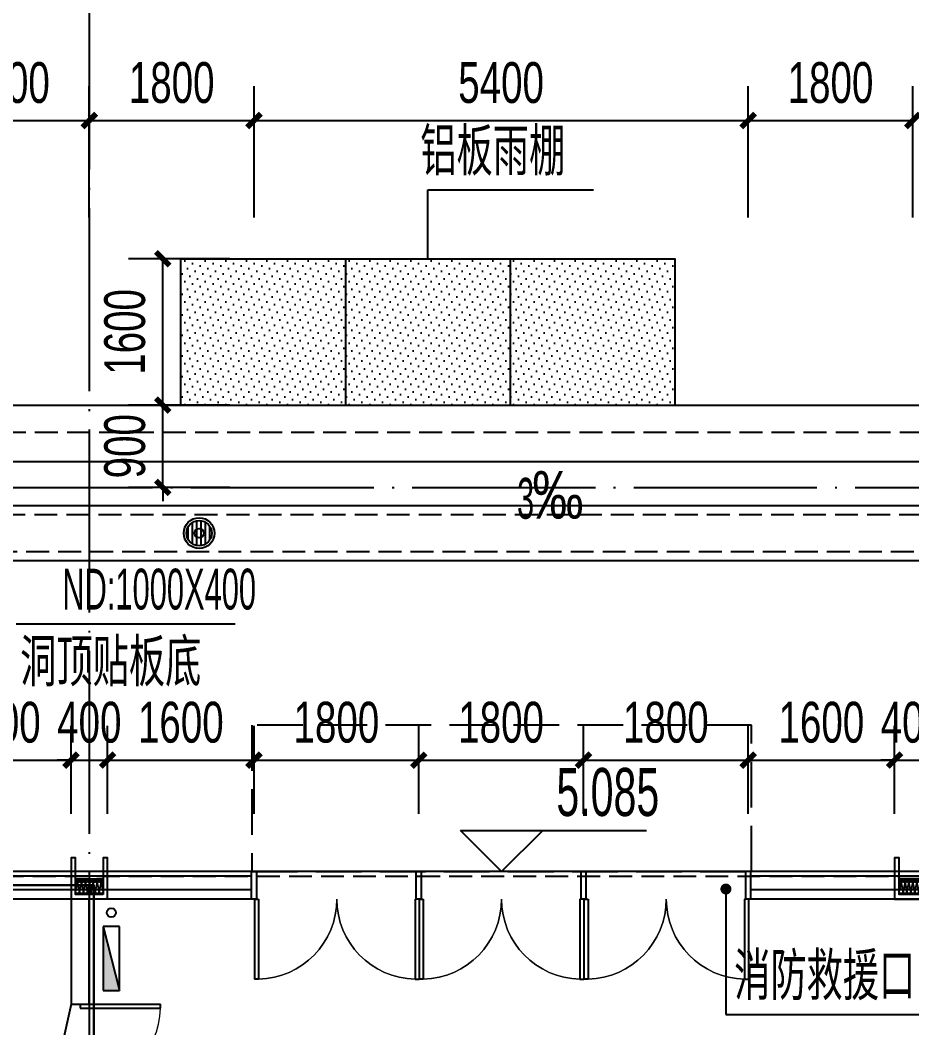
# Model space of a CAD drawing. Extents: x -409435 to 356702, y -107829 to 330904.
# Drawn here: x 22644 to 32389, y 108892 to 119908 of the extents above; entities that cross this region are included whole.
import ezdxf
from ezdxf.xclip import XClip

# ---------------------------------------------------------------- set-up
doc = ezdxf.new("R2010")
doc.units = 0
doc.header["$LTSCALE"] = 1000
doc.header["$MEASUREMENT"] = 0
doc.header["$XCLIPFRAME"] = 0
for name, pattern in [('104-14# 核心筒$0$DOTE', [2.42, 2, -0.2, 0.02, -0.2]), ('14#楼幕墙$0$DASH', [0.35, 0.25, -0.1]), ('X-104 14#平面$0$$0$DASH', [0.35, 0.25, -0.1]), ('X-104 14#平面$0$DASH', [0.35, 0.25, -0.1])]:
    doc.linetypes.add(name, pattern=pattern)
for name, color, linetype in [('01-标注_尺寸', 124, 'Continuous'), ('01-标注_符号', 200, 'Continuous'), ('02-TEXT_标注', 130, 'Continuous'), ('104-14# 核心筒$0$A_AXIS-轴线', 36, '104-14# 核心筒$0$DOTE'), ('14#楼幕墙$0$A-C_玻璃幕墙', 140, 'Continuous'), ('14#楼幕墙$0$A-C_门', 150, 'Continuous'), ('X-104 14#平面$0$01-标注_尺寸', 124, 'Continuous'), ('X-104 14#平面$0$01-标注_标高', 200, 'Continuous'), ('X-104 14#平面$0$01-标注_符号', 200, 'Continuous'), ('X-104 14#平面$0$02-TEXT_标注', 130, 'Continuous'), ('X-104 14#平面$0$02-TEXT_门窗', 151, 'Continuous'), ('X-104 14#平面$0$A-C_玻璃幕墙', 140, 'Continuous'), ('X-104 14#平面$0$A-C_门', 150, 'Continuous'), ('X-104 14#平面$0$A-O_分水线', 127, 'Continuous'), ('X-104 14#平面$0$A-O_屋面', 201, 'Continuous'), ('X-104 14#平面$0$A-O_散水', 134, 'Continuous'), ('X-104 14#平面$0$A-TECH_水', 3, 'Continuous'), ('X-104 14#平面$0$A-TECH_结构', 21, 'Continuous'), ('X-104 14#平面$0$A_STR-砌块墙', 121, 'Continuous'), ('X-104 14#平面$0$EH_玻璃', 156, 'Continuous'), ('建-标注-文本', 254, 'Continuous'), ('建-标注-索引', 75, 'Continuous')]:
    doc.layers.add(name, color=color, linetype=linetype)
doc.layers.add('X-104 14#平面$0$000套内', color=226, linetype='Continuous', lineweight=30, plot=False)
doc.styles.add('_TCH_DIM', font='ros.shx', dxfattribs={"width": 0.8, "height": 2, "bigfont": 'jd.shx'})
doc.styles.add('_TCH_DIM_T3', font='ros.shx', dxfattribs={"width": 0.705882, "bigfont": 'jd.shx'})
doc.styles.add('X-104 14#平面$0$_TCH_DIM', font='ros.shx', dxfattribs={"width": 0.8, "bigfont": 'jd.shx'})
doc.styles.add('X-104 14#平面$0$_TCH_DIM_T3', font='ros.shx', dxfattribs={"width": 0.8, "bigfont": 'jd.shx'})
doc.styles.add('X-104 14#平面$0$_TCH_WINDOW', font='STXIHEI_0.TTF', dxfattribs={"width": 0.75, "height": 3.5})
doc.dimstyles.new('_TCH_ARCH&&150', dxfattribs={"dimtxt": 446.25, "dimasz": 150, "dimexe": 375, "dimexo": 450, "dimgap": 189.375, "dimtad": 1, "dimdec": 0, "dimzin": 0, "dimdsep": 46, "dimtxsty": '_TCH_DIM_T3', "dimblk": 'ARCHTICK', "dimcen": 0.09, "dimclrt": 7, "dimazin": 2, "dimtfac": 1, "dimtdec": 0, "dimtix": 1, "dimtmove": 2, "dimatfit": 3, "dimfxl": 0, "dimtolj": 1, "dimtzin": 0, "dimarcsym": 0})
doc.dimstyles.new('X-104 14#平面$0$_TCH_ARCH&&150', dxfattribs={"dimtxt": 525, "dimasz": 150, "dimexe": 375, "dimexo": 450, "dimgap": 150, "dimtad": 1, "dimdec": 0, "dimzin": 0, "dimdsep": 46, "dimtxsty": 'X-104 14#平面$0$_TCH_DIM_T3', "dimblk": 'X-104 14#平面$0$_ArchTick', "dimcen": 0.09, "dimclrt": 7, "dimazin": 2, "dimtfac": 1, "dimtdec": 0, "dimtix": 1, "dimtmove": 2, "dimatfit": 3, "dimfxl": 0, "dimtolj": 1, "dimtzin": 0, "dimarcsym": 0})

# ---------------------------------------------------------------- blocks, each defined once
blk = doc.blocks.new('14#楼幕墙$0$A$C678332E3')
blk.add_lwpolyline([(0, 0), (60, 0), (60, 300), (0, 300)], close=True)
blk = doc.blocks.new('14#楼幕墙$0$$LinePat$岩棉板')
at = {"color": 0}
for p, q in [((0, -17), (12, -67)), ((12, -67), (24, -17))]:
    blk.add_line(p, q, dxfattribs=at)
for centre, start, end in [((12, -17), 0, 180), ((0, -67), 270, 0), ((24, -67), 180, 270)]:
    blk.add_arc(centre, 12, start, end, dxfattribs=at)
at = {"layer": 'Defpoints'}
blk.add_point((0, 0.1), dxfattribs=at)
at = {"layer": 'Defpoints', "color": 0}
blk.add_point((24, -84), dxfattribs=at)
blk = doc.blocks.new('*U485')
blk.add_lwpolyline([(300, 0), (0, 0), (0, 150), (300, 150)], close=True)
at = {"color": 8, "xscale": -1.785714284225998, "yscale": 1.782568518697715, "zscale": 1.782568518697715, "rotation": 180}
for p in [(0, 0), (43, 0), (86, 0), (129, 0), (171, 0), (214, 0), (257, 0)]:
    blk.add_blockref('14#楼幕墙$0$$LinePat$岩棉板', p, dxfattribs=at)
blk = doc.blocks.new('14#楼幕墙$0$A$C07E80D9E')
blk.add_lwpolyline([(-350, -50), (-50, -50), (-50, -450), (0, -450), (0, 0), (-400, 0), (-400, -450), (-350, -450)], close=True)
for points in [[(-50, -200), (-350, -200)], [(-50, -220), (-350, -220)]]:
    blk.add_lwpolyline(points)
at = {"layer": '14#楼幕墙$0$A-C_玻璃幕墙', "rotation": 180}
blk.add_blockref('*U485', (-50, -50), dxfattribs=at)
blk = doc.blocks.new('14#楼幕墙$0$A$C09283E46')
for name, p, rotation in [('14#楼幕墙$0$A$C07E80D9E', (-16338, 23144), 177.5000000000001), ('14#楼幕墙$0$A$C678332E3', (-14370, 23058), 357.5000000000006), ('14#楼幕墙$0$A$C678332E3', (-12572, 22980), 357.5000000000006), ('14#楼幕墙$0$A$C678332E3', (-10773, 22901), 357.5000000000006), ('14#楼幕墙$0$A$C07E80D9E', (-7347, 22751), 177.5000000000001), ('14#楼幕墙$0$A$C678332E3', (-8975, 22823), 357.5000000000006)]:
    blk.add_blockref(name, p, dxfattribs=dict(rotation=rotation))
blk = doc.blocks.new('14#楼幕墙$0$$DorLib2D$00000002')
for p, q in [((-0.5, 0), (-0.5, 0.4875)), ((-0.475, 0.4875), (-0.5, 0.4875)), ((-0.475, 0), (-0.475, 0.4875)), ((0.475, 0), (0.475, 0.4875)), ((0.475, 0.4875), (0.5, 0.4875)), ((0.5, 0), (0.5, 0.4875)), ((-0.5, 0), (-0.475, 0)), ((0.5, 0), (0.475, 0))]:
    blk.add_line(p, q)
at = {"lineweight": 13}
for centre, start, end in [((-0.4875, 0), 0, 88.53072), ((0.4875, 0), 91.46928, 180)]:
    blk.add_arc(centre, 0.4875, start, end, dxfattribs=at)
blk = doc.blocks.new('14#楼幕墙')
at = {"layer": '14#楼幕墙$0$A-C_玻璃幕墙'}
for p, q in [((86987, 110600), (8392, 110600)), ((25170, 110550), (18030, 110550)), ((37830, 110550), (30630, 110550)), ((25170, 110400), (18030, 110400)), ((37830, 110400), (30630, 110400)), ((25170, 110300), (18030, 110300)), ((37830, 110300), (30630, 110300))]:
    blk.add_line(p, q, dxfattribs=at)
at = {"layer": '14#楼幕墙$0$A-C_玻璃幕墙', "linetype": '14#楼幕墙$0$DASH', "ltscale": 2}
blk.add_lwpolyline([(25175, 110600), (30635, 110600), (30635, 112200), (25175, 112200)], close=True, dxfattribs=at)
at = {"layer": '14#楼幕墙$0$A-C_玻璃幕墙', "rotation": 2.499999999999448}
blk.add_blockref('14#楼幕墙$0$A$C09283E46', (40532, 87891), dxfattribs=at)
at = {"layer": '14#楼幕墙$0$A-C_门', "xscale": -1800, "yscale": -1800, "zscale": 100}
for p in [(26105, 110300), (27905, 110300), (29705, 110300)]:
    blk.add_blockref('14#楼幕墙$0$$DorLib2D$00000002', p, dxfattribs=at)
blk = doc.blocks.new('104-14# 核心筒')
at = {"layer": '104-14# 核心筒$0$A_AXIS-轴线'}
for p, q in [((23400, 139633.6), (23400, 80554.9)), ((-9370.1, 114800), (120259.9, 114800))]:
    blk.add_line(p, q, dxfattribs=at)
blk = doc.blocks.new('X-104 14#平面$0$ydl')
h = blk.add_hatch()
h.set_pattern_fill('ANSI31', color=8, scale=30, angle=45)
h.set_pattern_definition([(90, (0, 0), (-47.625, 1e-14), [])])
edge = h.paths.add_edge_path()
edge.add_arc((0, 0), 138, 0, 360)
for radius in [168, 138]:
    blk.add_circle((0, 0), radius)
blk = doc.blocks.new('X-104 14#平面$0$d3d3d3')
blk.add_circle((-91300, 25200), 50)
at = {"layer": 'X-104 14#平面$0$A-O_分水线'}
blk.add_blockref('X-104 14#平面$0$ydl', (-91300, 25200), dxfattribs=at)
blk = doc.blocks.new('X-104 14#平面$0$$TwtSys$00000434')
for p, q in [((-0.5, 0.5), (-0.5, -0.5)), ((-0.5, -0.5), (0.5, 0.5)), ((0.5, 0.5), (-0.5, 0.5)), ((0.5, -0.5), (0.5, 0.5)), ((-0.5, -0.5), (0.5, -0.5))]:
    blk.add_line(p, q)
blk.add_solid([(0.5, -0.5), (0.5, 0.5), (-0.5, -0.5)])
blk = doc.blocks.new('X-104 14#平面$0$A$C324F6C76')
at = {"layer": 'X-104 14#平面$0$A-TECH_水'}
blk.add_circle((-92260, 110150), 50, dxfattribs=at)
at = {"layer": 'X-104 14#平面$0$A-TECH_水', "xscale": -700, "yscale": -180, "zscale": 700, "rotation": 89.99999999999899}
blk.add_blockref('X-104 14#平面$0$$TwtSys$00000434', (-92260, 109650), dxfattribs=at)
blk = doc.blocks.new('X-104 14#平面$0$$DorLib2D$00000002')
for p, q in [((-0.5, 0), (-0.5, 0.4875)), ((-0.475, 0.4875), (-0.5, 0.4875)), ((-0.475, 0), (-0.475, 0.4875)), ((0.475, 0), (0.475, 0.4875)), ((0.475, 0.4875), (0.5, 0.4875)), ((0.5, 0), (0.5, 0.4875)), ((-0.5, 0), (-0.475, 0)), ((0.5, 0), (0.475, 0))]:
    blk.add_line(p, q)
at = {"lineweight": 13}
for centre, start, end in [((-0.4875, 0), 0, 88.53072), ((0.4875, 0), 91.46928, 180)]:
    blk.add_arc(centre, 0.4875, start, end, dxfattribs=at)
blk = doc.blocks.new('X-104 14#平面$0$_ArchTick')
at = {"color": 0, "linetype": 'ByBlock', "const_width": 0.4}
blk.add_lwpolyline([(-0.5, -0.5), (0.5, 0.5)], dxfattribs=at)
blk = doc.blocks.new('*D2641')
at = {"layer": 'Defpoints', "color": 0, "transparency": 16777216}
for p in [(18067, 110740), (23297, 109590), (23031, 108382)]:
    blk.add_point(p, dxfattribs=at)
at = {"layer": 'X-104 14#平面$0$01-标注_尺寸', "color": 0, "lineweight": -2, "transparency": 16777216}
for p, q in [((17970, 110300), (17721, 109165)), ((17801, 109532), (23031, 108382)), ((23200, 109150), (22951, 108015))]:
    blk.add_line(p, q, dxfattribs=at)
at = {"layer": 'X-104 14#平面$0$01-标注_尺寸', "color": 0, "lineweight": -2, "transparency": 16777216, "xscale": 150, "yscale": 150, "zscale": 150}
for p, rotation in [((17801, 109532), 167.598851300671), ((23031, 108382), 347.5988513006709)]:
    blk.add_blockref('X-104 14#平面$0$_ArchTick', p, dxfattribs=dict(at, rotation=rotation))
at = {"layer": 'X-104 14#平面$0$01-标注_尺寸', "color": 7, "transparency": 16777216, "insert": (20505, 109360), "char_height": 525, "attachment_point": 5, "rotation": 347.5989, "style": 'X-104 14#平面$0$_TCH_DIM_T3'}
blk.add_mtext('\\A1;5355', dxfattribs=at)
blk = doc.blocks.new('sjdfadsfiididdi')
at = {"layer": '建-标注-索引'}
blk.add_line((22600, 113307), (24993, 113307), dxfattribs=at)
at = {"layer": '建-标注-文本', "style": '_TCH_DIM'}
for s, height, width, p in [('ND:1000X400', 446.25, 0.564706, (23105, 113465)), ('洞顶贴板底', 520.9, 0.8, (22645, 112625))]:
    blk.add_text(s, height=height, dxfattribs=dict(at, width=width)).set_placement(p)
blk = doc.blocks.new('_ArchTick')
at = {"color": 0, "linetype": 'ByBlock', "const_width": 0.4}
blk.add_lwpolyline([(-0.5, -0.5), (0.5, 0.5)], dxfattribs=at)
blk = doc.blocks.new('*D727')
at = {"layer": '01-标注_尺寸', "color": 0, "lineweight": -2, "transparency": 16777216}
for p, q in [((32200, 111230), (32200, 112193)), ((32600, 111230), (32600, 112193)), ((32200, 111818), (32050, 111818)), ((32200, 111818), (32600, 111818)), ((32600, 111818), (32750, 111818))]:
    blk.add_line(p, q, dxfattribs=at)
at = {"layer": 'Defpoints', "color": 0, "transparency": 16777216}
for p in [(32600, 111818), (32200, 110780), (32600, 110780)]:
    blk.add_point(p, dxfattribs=at)
at = {"layer": '01-标注_尺寸', "color": 0, "lineweight": -2, "transparency": 16777216, "xscale": 150, "yscale": 150, "zscale": 150}
blk.add_blockref('_ArchTick', (32200, 111818), dxfattribs=at)
at = {"layer": '01-标注_尺寸', "color": 0, "lineweight": -2, "transparency": 16777216, "xscale": 150, "yscale": 150, "zscale": 150, "rotation": 180}
blk.add_blockref('_ArchTick', (32600, 111818), dxfattribs=at)
at = {"layer": '01-标注_尺寸', "color": 7, "transparency": 16777216, "insert": (32400, 112230), "char_height": 446.2, "attachment_point": 5, "style": '_TCH_DIM_T3'}
blk.add_mtext('\\A1;400', dxfattribs=at)
blk = doc.blocks.new('*D728')
at = {"layer": '01-标注_尺寸', "color": 0, "lineweight": -2, "transparency": 16777216}
for p, q in [((30600, 111230), (30600, 112193)), ((32200, 111230), (32200, 112193)), ((30600, 111818), (32200, 111818))]:
    blk.add_line(p, q, dxfattribs=at)
at = {"layer": 'Defpoints', "color": 0, "transparency": 16777216}
for p in [(32200, 111818), (30600, 110780), (32200, 110780)]:
    blk.add_point(p, dxfattribs=at)
at = {"layer": '01-标注_尺寸', "color": 0, "lineweight": -2, "transparency": 16777216, "xscale": 150, "yscale": 150, "zscale": 150, "rotation": 180}
blk.add_blockref('_ArchTick', (30600, 111818), dxfattribs=at)
at = {"layer": '01-标注_尺寸', "color": 0, "lineweight": -2, "transparency": 16777216, "xscale": 150, "yscale": 150, "zscale": 150}
blk.add_blockref('_ArchTick', (32200, 111818), dxfattribs=at)
at = {"layer": '01-标注_尺寸', "color": 7, "transparency": 16777216, "insert": (31400, 112230), "char_height": 446.2, "attachment_point": 5, "style": '_TCH_DIM_T3'}
blk.add_mtext('\\A1;1600', dxfattribs=at)
blk = doc.blocks.new('*D729')
at = {"layer": '01-标注_尺寸', "color": 0, "lineweight": -2, "transparency": 16777216}
for p, q in [((28800, 111230), (28800, 112193)), ((30600, 111230), (30600, 112193)), ((28800, 111818), (30600, 111818))]:
    blk.add_line(p, q, dxfattribs=at)
at = {"layer": 'Defpoints', "color": 0, "transparency": 16777216}
for p in [(30600, 111818), (28800, 110780), (30600, 110780)]:
    blk.add_point(p, dxfattribs=at)
at = {"layer": '01-标注_尺寸', "color": 0, "lineweight": -2, "transparency": 16777216, "xscale": 150, "yscale": 150, "zscale": 150, "rotation": 180}
blk.add_blockref('_ArchTick', (28800, 111818), dxfattribs=at)
at = {"layer": '01-标注_尺寸', "color": 0, "lineweight": -2, "transparency": 16777216, "xscale": 150, "yscale": 150, "zscale": 150}
blk.add_blockref('_ArchTick', (30600, 111818), dxfattribs=at)
at = {"layer": '01-标注_尺寸', "color": 7, "transparency": 16777216, "insert": (29700, 112230), "char_height": 446.2, "attachment_point": 5, "style": '_TCH_DIM_T3'}
blk.add_mtext('\\A1;1800', dxfattribs=at)
blk = doc.blocks.new('*D730')
at = {"layer": '01-标注_尺寸', "color": 0, "lineweight": -2, "transparency": 16777216}
for p, q in [((27000, 111230), (27000, 112193)), ((28800, 111230), (28800, 112193)), ((27000, 111818), (28800, 111818))]:
    blk.add_line(p, q, dxfattribs=at)
at = {"layer": 'Defpoints', "color": 0, "transparency": 16777216}
for p in [(28800, 111818), (27000, 110780), (28800, 110780)]:
    blk.add_point(p, dxfattribs=at)
at = {"layer": '01-标注_尺寸', "color": 0, "lineweight": -2, "transparency": 16777216, "xscale": 150, "yscale": 150, "zscale": 150, "rotation": 180}
blk.add_blockref('_ArchTick', (27000, 111818), dxfattribs=at)
at = {"layer": '01-标注_尺寸', "color": 0, "lineweight": -2, "transparency": 16777216, "xscale": 150, "yscale": 150, "zscale": 150}
blk.add_blockref('_ArchTick', (28800, 111818), dxfattribs=at)
at = {"layer": '01-标注_尺寸', "color": 7, "transparency": 16777216, "insert": (27900, 112230), "char_height": 446.2, "attachment_point": 5, "style": '_TCH_DIM_T3'}
blk.add_mtext('\\A1;1800', dxfattribs=at)
blk = doc.blocks.new('*D731')
at = {"layer": '01-标注_尺寸', "color": 0, "lineweight": -2, "transparency": 16777216}
for p, q in [((25200, 111230), (25200, 112193)), ((27000, 111230), (27000, 112193)), ((25200, 111818), (27000, 111818))]:
    blk.add_line(p, q, dxfattribs=at)
at = {"layer": 'Defpoints', "color": 0, "transparency": 16777216}
for p in [(27000, 111818), (25200, 110780), (27000, 110780)]:
    blk.add_point(p, dxfattribs=at)
at = {"layer": '01-标注_尺寸', "color": 0, "lineweight": -2, "transparency": 16777216, "xscale": 150, "yscale": 150, "zscale": 150, "rotation": 180}
blk.add_blockref('_ArchTick', (25200, 111818), dxfattribs=at)
at = {"layer": '01-标注_尺寸', "color": 0, "lineweight": -2, "transparency": 16777216, "xscale": 150, "yscale": 150, "zscale": 150}
blk.add_blockref('_ArchTick', (27000, 111818), dxfattribs=at)
at = {"layer": '01-标注_尺寸', "color": 7, "transparency": 16777216, "insert": (26100, 112230), "char_height": 446.2, "attachment_point": 5, "style": '_TCH_DIM_T3'}
blk.add_mtext('\\A1;1800', dxfattribs=at)
blk = doc.blocks.new('*D732')
at = {"layer": '01-标注_尺寸', "color": 0, "lineweight": -2, "transparency": 16777216}
for p, q in [((23600, 111230), (23600, 112193)), ((25200, 111230), (25200, 112193)), ((23600, 111818), (25200, 111818))]:
    blk.add_line(p, q, dxfattribs=at)
at = {"layer": 'Defpoints', "color": 0, "transparency": 16777216}
for p in [(25200, 111818), (23600, 110780), (25200, 110780)]:
    blk.add_point(p, dxfattribs=at)
at = {"layer": '01-标注_尺寸', "color": 0, "lineweight": -2, "transparency": 16777216, "xscale": 150, "yscale": 150, "zscale": 150, "rotation": 180}
blk.add_blockref('_ArchTick', (23600, 111818), dxfattribs=at)
at = {"layer": '01-标注_尺寸', "color": 0, "lineweight": -2, "transparency": 16777216, "xscale": 150, "yscale": 150, "zscale": 150}
blk.add_blockref('_ArchTick', (25200, 111818), dxfattribs=at)
at = {"layer": '01-标注_尺寸', "color": 7, "transparency": 16777216, "insert": (24400, 112230), "char_height": 446.2, "attachment_point": 5, "style": '_TCH_DIM_T3'}
blk.add_mtext('\\A1;1600', dxfattribs=at)
blk = doc.blocks.new('*D733')
at = {"layer": '01-标注_尺寸', "color": 0, "lineweight": -2, "transparency": 16777216}
for p, q in [((23200, 111230), (23200, 112193)), ((23600, 111230), (23600, 112193)), ((23200, 111818), (23050, 111818)), ((23200, 111818), (23600, 111818)), ((23600, 111818), (23750, 111818))]:
    blk.add_line(p, q, dxfattribs=at)
at = {"layer": 'Defpoints', "color": 0, "transparency": 16777216}
for p in [(23600, 111818), (23200, 110780), (23600, 110780)]:
    blk.add_point(p, dxfattribs=at)
at = {"layer": '01-标注_尺寸', "color": 0, "lineweight": -2, "transparency": 16777216, "xscale": 150, "yscale": 150, "zscale": 150}
blk.add_blockref('_ArchTick', (23200, 111818), dxfattribs=at)
at = {"layer": '01-标注_尺寸', "color": 0, "lineweight": -2, "transparency": 16777216, "xscale": 150, "yscale": 150, "zscale": 150, "rotation": 180}
blk.add_blockref('_ArchTick', (23600, 111818), dxfattribs=at)
at = {"layer": '01-标注_尺寸', "color": 7, "transparency": 16777216, "insert": (23400, 112230), "char_height": 446.2, "attachment_point": 5, "style": '_TCH_DIM_T3'}
blk.add_mtext('\\A1;400', dxfattribs=at)
blk = doc.blocks.new('*D734')
at = {"layer": '01-标注_尺寸', "color": 0, "lineweight": -2, "transparency": 16777216}
for p, q in [((21600, 111230), (21600, 112193)), ((23200, 111230), (23200, 112193)), ((21600, 111818), (23200, 111818))]:
    blk.add_line(p, q, dxfattribs=at)
at = {"layer": 'Defpoints', "color": 0, "transparency": 16777216}
for p in [(23200, 111818), (21600, 110780), (23200, 110780)]:
    blk.add_point(p, dxfattribs=at)
at = {"layer": '01-标注_尺寸', "color": 0, "lineweight": -2, "transparency": 16777216, "xscale": 150, "yscale": 150, "zscale": 150, "rotation": 180}
blk.add_blockref('_ArchTick', (21600, 111818), dxfattribs=at)
at = {"layer": '01-标注_尺寸', "color": 0, "lineweight": -2, "transparency": 16777216, "xscale": 150, "yscale": 150, "zscale": 150}
blk.add_blockref('_ArchTick', (23200, 111818), dxfattribs=at)
at = {"layer": '01-标注_尺寸', "color": 7, "transparency": 16777216, "insert": (22400, 112230), "char_height": 446.2, "attachment_point": 5, "style": '_TCH_DIM_T3'}
blk.add_mtext('\\A1;1600', dxfattribs=at)
blk = doc.blocks.new('*D763')
at = {"layer": '01-标注_尺寸', "color": 0, "lineweight": -2, "transparency": 16777216}
for p, q in [((24936, 117300), (23827, 117300)), ((24202, 115700), (24202, 117300)), ((24936, 115700), (23827, 115700))]:
    blk.add_line(p, q, dxfattribs=at)
at = {"layer": 'Defpoints', "color": 0, "transparency": 16777216}
for p in [(24202, 117300), (25386, 117300), (25386, 115700)]:
    blk.add_point(p, dxfattribs=at)
at = {"layer": '01-标注_尺寸', "color": 0, "lineweight": -2, "transparency": 16777216, "xscale": 150, "yscale": 150, "zscale": 150}
for p, rotation in [((24202, 117300), 90), ((24202, 115700), 270)]:
    blk.add_blockref('_ArchTick', p, dxfattribs=dict(at, rotation=rotation))
at = {"layer": '01-标注_尺寸', "color": 7, "transparency": 16777216, "insert": (23789, 116500), "char_height": 446.2, "attachment_point": 5, "rotation": 90, "style": '_TCH_DIM_T3'}
blk.add_mtext('\\A1;1600', dxfattribs=at)
blk = doc.blocks.new('*D764')
at = {"layer": '01-标注_尺寸', "color": 0, "lineweight": -2, "transparency": 16777216}
for p, q in [((24202, 115700), (24202, 115850)), ((24936, 115700), (23827, 115700)), ((24202, 114800), (24202, 115700)), ((24936, 114800), (23827, 114800)), ((24202, 114800), (24202, 114650))]:
    blk.add_line(p, q, dxfattribs=at)
at = {"layer": 'Defpoints', "color": 0, "transparency": 16777216}
for p in [(24202, 115700), (25386, 115700), (25386, 114800)]:
    blk.add_point(p, dxfattribs=at)
at = {"layer": '01-标注_尺寸', "color": 0, "lineweight": -2, "transparency": 16777216, "xscale": 150, "yscale": 150, "zscale": 150}
for p, rotation in [((24202, 115700), 270), ((24202, 114800), 90)]:
    blk.add_blockref('_ArchTick', p, dxfattribs=dict(at, rotation=rotation))
at = {"layer": '01-标注_尺寸', "color": 7, "transparency": 16777216, "insert": (23789, 115250), "char_height": 446.2, "attachment_point": 5, "rotation": 90, "style": '_TCH_DIM_T3'}
blk.add_mtext('\\A1;900', dxfattribs=at)
blk = doc.blocks.new('*D769')
at = {"layer": '01-标注_尺寸', "color": 0, "lineweight": -2, "transparency": 16777216}
for p, q in [((21600, 117750), (21600, 119186)), ((23400, 117750), (23400, 119186)), ((21600, 118811), (23400, 118811))]:
    blk.add_line(p, q, dxfattribs=at)
at = {"layer": 'Defpoints', "color": 0, "transparency": 16777216}
for p in [(23400, 118811), (21600, 117300), (23400, 117300)]:
    blk.add_point(p, dxfattribs=at)
at = {"layer": '01-标注_尺寸', "color": 0, "lineweight": -2, "transparency": 16777216, "xscale": 150, "yscale": 150, "zscale": 150, "rotation": 180}
blk.add_blockref('_ArchTick', (21600, 118811), dxfattribs=at)
at = {"layer": '01-标注_尺寸', "color": 0, "lineweight": -2, "transparency": 16777216, "xscale": 150, "yscale": 150, "zscale": 150}
blk.add_blockref('_ArchTick', (23400, 118811), dxfattribs=at)
at = {"layer": '01-标注_尺寸', "color": 7, "transparency": 16777216, "insert": (22500, 119223), "char_height": 446.2, "attachment_point": 5, "style": '_TCH_DIM_T3'}
blk.add_mtext('\\A1;1800', dxfattribs=at)
blk = doc.blocks.new('*D770')
at = {"layer": '01-标注_尺寸', "color": 0, "lineweight": -2, "transparency": 16777216}
for p, q in [((23400, 117750), (23400, 119186)), ((25200, 117750), (25200, 119186)), ((23400, 118811), (25200, 118811))]:
    blk.add_line(p, q, dxfattribs=at)
at = {"layer": 'Defpoints', "color": 0, "transparency": 16777216}
for p in [(25200, 118811), (23400, 117300), (25200, 117300)]:
    blk.add_point(p, dxfattribs=at)
at = {"layer": '01-标注_尺寸', "color": 0, "lineweight": -2, "transparency": 16777216, "xscale": 150, "yscale": 150, "zscale": 150, "rotation": 180}
blk.add_blockref('_ArchTick', (23400, 118811), dxfattribs=at)
at = {"layer": '01-标注_尺寸', "color": 0, "lineweight": -2, "transparency": 16777216, "xscale": 150, "yscale": 150, "zscale": 150}
blk.add_blockref('_ArchTick', (25200, 118811), dxfattribs=at)
at = {"layer": '01-标注_尺寸', "color": 7, "transparency": 16777216, "insert": (24300, 119223), "char_height": 446.2, "attachment_point": 5, "style": '_TCH_DIM_T3'}
blk.add_mtext('\\A1;1800', dxfattribs=at)
blk = doc.blocks.new('*D771')
at = {"layer": '01-标注_尺寸', "color": 0, "lineweight": -2, "transparency": 16777216}
for p, q in [((25200, 117750), (25200, 119186)), ((30600, 117750), (30600, 119186)), ((25200, 118811), (30600, 118811))]:
    blk.add_line(p, q, dxfattribs=at)
at = {"layer": 'Defpoints', "color": 0, "transparency": 16777216}
for p in [(30600, 118811), (25200, 117300), (30600, 117300)]:
    blk.add_point(p, dxfattribs=at)
at = {"layer": '01-标注_尺寸', "color": 0, "lineweight": -2, "transparency": 16777216, "xscale": 150, "yscale": 150, "zscale": 150, "rotation": 180}
blk.add_blockref('_ArchTick', (25200, 118811), dxfattribs=at)
at = {"layer": '01-标注_尺寸', "color": 0, "lineweight": -2, "transparency": 16777216, "xscale": 150, "yscale": 150, "zscale": 150}
blk.add_blockref('_ArchTick', (30600, 118811), dxfattribs=at)
at = {"layer": '01-标注_尺寸', "color": 7, "transparency": 16777216, "insert": (27900, 119223), "char_height": 446.2, "attachment_point": 5, "style": '_TCH_DIM_T3'}
blk.add_mtext('\\A1;5400', dxfattribs=at)
blk = doc.blocks.new('*D772')
at = {"layer": '01-标注_尺寸', "color": 0, "lineweight": -2, "transparency": 16777216}
for p, q in [((30600, 117750), (30600, 119186)), ((32400, 117750), (32400, 119186)), ((30600, 118811), (32400, 118811))]:
    blk.add_line(p, q, dxfattribs=at)
at = {"layer": 'Defpoints', "color": 0, "transparency": 16777216}
for p in [(32400, 118811), (30600, 117300), (32400, 117300)]:
    blk.add_point(p, dxfattribs=at)
at = {"layer": '01-标注_尺寸', "color": 0, "lineweight": -2, "transparency": 16777216, "xscale": 150, "yscale": 150, "zscale": 150, "rotation": 180}
blk.add_blockref('_ArchTick', (30600, 118811), dxfattribs=at)
at = {"layer": '01-标注_尺寸', "color": 0, "lineweight": -2, "transparency": 16777216, "xscale": 150, "yscale": 150, "zscale": 150}
blk.add_blockref('_ArchTick', (32400, 118811), dxfattribs=at)
at = {"layer": '01-标注_尺寸', "color": 7, "transparency": 16777216, "insert": (31500, 119223), "char_height": 446.2, "attachment_point": 5, "style": '_TCH_DIM_T3'}
blk.add_mtext('\\A1;1800', dxfattribs=at)
blk = doc.blocks.new('X-104 14#平面')
at = {"layer": 'X-104 14#平面$0$EH_玻璃'}
h = blk.add_hatch(dxfattribs=at)
h.set_pattern_fill('DOTS', color=256, scale=50, angle=45)
h.set_pattern_definition([(45, (0, 0), (-28.0633, 84.1899), [0, -79.375])])
h.paths.add_polyline_path([(29802, 117300), (24400, 117300), (24400, 115700), (29802, 115700)])
at = {"layer": 'X-104 14#平面$0$000套内'}
blk.add_lwpolyline([(23450, 85694.7), (-5822.8, 84416.6), (-2618.1, 99493.5), (5804.2, 97703.3), (8513.6, 110450), (23450, 110450), (23450, 102650), (22050, 102650), (22050, 96900), (23450, 96900)], close=True, dxfattribs=at)
at = {"layer": 'X-104 14#平面$0$01-标注_标高'}
for p, q in [((27905, 110600), (27455, 111050)), ((27455, 111050), (29489.8, 111050)), ((27905, 110600), (28355, 111050))]:
    blk.add_line(p, q, dxfattribs=at)
at = {"layer": 'X-104 14#平面$0$01-标注_符号'}
for p, q in [((27100, 117300), (27100, 118052)), ((27100, 118052), (28910, 118052))]:
    blk.add_line(p, q, dxfattribs=at)
at = {"layer": 'X-104 14#平面$0$A-C_玻璃幕墙'}
for p, q in [((26200, 117300), (26200, 115700)), ((28000, 117300), (28000, 115700)), ((24400, 115700), (29800, 115700))]:
    blk.add_line(p, q, dxfattribs=at)
blk.add_lwpolyline([(109062.3, 84667.9), (119297.3, 99814.5), (117562.9, 100200.5), (120741.8, 127894.6), (99426.9, 133825), (92631.2, 109400), (86987.2, 109400), (86987.2, 110600), (8392.2, 110600), (5688.7, 97881.2), (-2733.6, 99671.4), (-6009.8, 84258.3), (40178.1, 86274.9), (39845.1, 84183.6), (83845.6, 86452.5)], close=True, dxfattribs=at)
blk.add_lwpolyline([(24400, 115700), (24400, 117300), (29800, 117300), (29800, 115700)], dxfattribs=at)
at = {"layer": 'X-104 14#平面$0$A-O_屋面', "ltscale": 5}
for points in [[(388.1, 112184.9), (-347.3, 112341.2), (366.7, 115700), (66340.6, 115700), (83503.2, 131279.7), (87317.1, 130218.6), (85640.2, 124191.5)], [(86765.5, 129728.5), (83666.6, 130590.7), (66580, 115080), (868.7, 115080), (388.1, 112818.7), (517, 112791.3), (388.1, 112184.9)]]:
    blk.add_lwpolyline(points, dxfattribs=at)
at = {"layer": 'X-104 14#平面$0$A-O_散水'}
blk.add_lwpolyline([(77377.4, 124881.5), (92161.2, 120768.3), (90528.5, 114900), (86750, 114900), (86750, 114400), (86050, 114400), (86050, 114600), (70500, 114600), (70500, 113700), (66900, 113700), (66900, 114600), (766.7, 114600), (639.2, 114000), (66300, 114000), (66300, 113100), (71100, 113100), (71100, 114000), (85450, 114000), (85450, 113800), (87350, 113800), (87350, 114300), (90984.3, 114300), (92900.1, 121185.5), (77902.5, 125358.2)], close=True, dxfattribs=at)
at = {"layer": 'X-104 14#平面$0$A-O_散水', "linetype": 'X-104 14#平面$0$DASH'}
blk.add_lwpolyline([(77464.9, 124961), (92284.4, 120837.8), (90604.5, 114800), (86850, 114800), (86850, 114300), (85950, 114300), (85950, 114500), (70600, 114500), (70600, 113600), (66800, 113600), (66800, 114500), (745.4, 114500), (660.4, 114100), (66400, 114100), (66400, 113200), (71000, 113200), (71000, 114100), (85550, 114100), (85550, 113900), (87250, 113900), (87250, 114400), (90908.4, 114400), (92776.9, 121115.9), (77815, 125278.8)], close=True, dxfattribs=at)
at = {"layer": 'X-104 14#平面$0$A-TECH_结构', "linetype": 'X-104 14#平面$0$$0$DASH'}
blk.add_lwpolyline([(120414.6, 127674.3), (99635.5, 133455.6), (96317.6, 121532.1), (85624.2, 124507.3), (87140.3, 129956.4), (83582.3, 130946.3), (66456.4, 115400), (609.3, 115400), (8.3, 112572.3), (4214.3, 111678.3), (1409.8, 98484.1), (-2502.5, 99315.7), (-5635.8, 84574.9), (40532.1, 86590.6), (40199.6, 84502.3), (83848.5, 86753.1), (108910.7, 84979.4), (118802, 99617.3), (117234.1, 99966.3)], close=True, dxfattribs=at)
blk.add_lwpolyline([(1461.8, 98728.5), (5727.2, 97821.9), (8432.6, 110550), (86937.2, 110550), (86937.2, 109350), (92677.4, 109350)], dxfattribs=at)
at = {"layer": 'X-104 14#平面$0$A_STR-砌块墙'}
for p, q in [((23200, 110300), (23200, 109150)), ((23400, 110300), (23200, 110300)), ((23400, 109150), (23400, 110300)), ((23200, 109150), (23400, 109150))]:
    blk.add_line(p, q, dxfattribs=at)
ref = blk.add_blockref('104-14# 核心筒', (0, 0))
XClip(ref).set_block_clipping_path([(-38664.3623821461, -25500), (139216.5485069363, 330900)])
for name, p in [('X-104 14#平面$0$A$C324F6C76', (115900, 0)), ('14#楼幕墙', (0, 0)), ('X-104 14#平面$0$d3d3d3', (115900, 89100))]:
    blk.add_blockref(name, p)
at = {"layer": 'X-104 14#平面$0$A-C_门', "xscale": 1800, "yscale": -1800, "zscale": 100}
for p in [(26105, 110300), (27905, 110300), (29705, 110300)]:
    blk.add_blockref('X-104 14#平面$0$$DorLib2D$00000002', p, dxfattribs=at)
at = {"layer": 'X-104 14#平面$0$A-C_门'}
ref = blk.add_blockref('X-104 14#平面$0$$DorLib2D$00000002', (23300, 108250), dxfattribs=dict(at, xscale=-1800, yscale=-1800, zscale=200, rotation=90))
ref.add_attrib('A', 'BM1823', (23187.5, 107480.1), dxfattribs={"layer": 'X-104 14#平面$0$02-TEXT_门窗', "height": 428.14, "rotation": 90, "style": 'X-104 14#平面$0$_TCH_WINDOW', "width": 0.75})
at = {"layer": 'X-104 14#平面$0$02-TEXT_标注', "style": 'X-104 14#平面$0$_TCH_DIM'}
for s, height, width, p in [('铝板雨棚', 520.93, 0.8, (27017.2, 118209.5)), ('5.085', 525, 0.64, (28504, 111207.5))]:
    blk.add_text(s, height=height, dxfattribs=dict(at, width=width)).set_placement(p)
at = {"layer": 'X-104 14#平面$0$01-标注_尺寸'}
dim = blk.add_aligned_dim(p1=(18066.6, 110739.5), p2=(23296.6, 109589.5), distance=-1236.6, dimstyle='X-104 14#平面$0$_TCH_ARCH&&150', dxfattribs=at)
dim.commit()
dim.dimension.update_dxf_attribs({"geometry": '*D2641', "text_midpoint": (20504.7, 109359.6)})

msp = doc.modelspace()

# ---------------------------------------------------------------- linework, layer by layer
at = {"layer": '01-标注_符号'}
for p, q in [((30356.7, 110409), (30356.7, 109037.2)), ((30356.7, 109037.2), (32762.7, 109037.2))]:
    msp.add_line(p, q, dxfattribs=at)
msp.add_lwpolyline([(28796.3, 114300, 0, 0, 0), (28289.1, 114300, 120, 0, 0), (27839.1, 114300, 0, 0, 0)], format="xyseb", dxfattribs=at)
at = {"layer": '01-标注_符号', "const_width": 60}
msp.add_lwpolyline([(30356.7, 110439, 1), (30356.7, 110379, 1)], format="xyb", close=True, dxfattribs=at)

# ---------------------------------------------------------------- block references
for name in ['X-104 14#平面', 'sjdfadsfiididdi']:
    msp.add_blockref(name, (0, 0))

# ---------------------------------------------------------------- texts
at = {"layer": '02-TEXT_标注', "style": '_TCH_DIM'}
for s, height, width, p in [('3', 446.2, 0.564706, (28074.2, 114457.5)), ('‰', 520.9, 0.8, (28242.2, 114457.5)), ('消防救援口', 520.93, 0.8, (30446.6, 109194.7))]:
    msp.add_text(s, height=height, dxfattribs=dict(at, width=width)).set_placement(p)

# ---------------------------------------------------------------- dimensions: what is measured, and where the dimension line sits
at = {"layer": '01-标注_尺寸'}
for p1, p2, distance, picture, middle in [((21600, 117300), (23400, 117300), 1510.8, '*D769', (22500, 119223.3)), ((23400, 117300), (25200, 117300), 1510.8, '*D770', (24300, 119223.3)), ((25200, 117300), (30600, 117300), 1510.8, '*D771', (27900, 119223.3)), ((30600, 117300), (32400, 117300), 1510.8, '*D772', (31500, 119223.3)), ((25386.5, 115700), (25386.5, 117300), 1184.9, '*D763', (23789.1, 116500)), ((25386.5, 114800), (25386.5, 115700), 1184.9, '*D764', (23789.1, 115250)), ((21600, 110779.9), (23200, 110779.9), 1037.7, '*D734', (22400, 112230.2)), ((23200, 110779.9), (23600, 110779.9), 1037.7, '*D733', (23400, 112230.2)), ((23600, 110779.9), (25200, 110779.9), 1037.7, '*D732', (24400, 112230.2)), ((25200, 110779.9), (27000, 110779.9), 1037.7, '*D731', (26100, 112230.2)), ((27000, 110779.9), (28800, 110779.9), 1037.7, '*D730', (27900, 112230.2)), ((28800, 110779.9), (30600, 110779.9), 1037.7, '*D729', (29700, 112230.2)), ((30600, 110779.9), (32200, 110779.9), 1037.7, '*D728', (31400, 112230.2)), ((32200, 110779.9), (32600, 110779.9), 1037.7, '*D727', (32400, 112230.2))]:
    dim = msp.add_aligned_dim(p1=p1, p2=p2, distance=distance, dimstyle='_TCH_ARCH&&150', dxfattribs=at)
    dim.commit()
    dim.dimension.update_dxf_attribs({"geometry": picture, "text_midpoint": middle})

doc.saveas('drawing.dxf')
